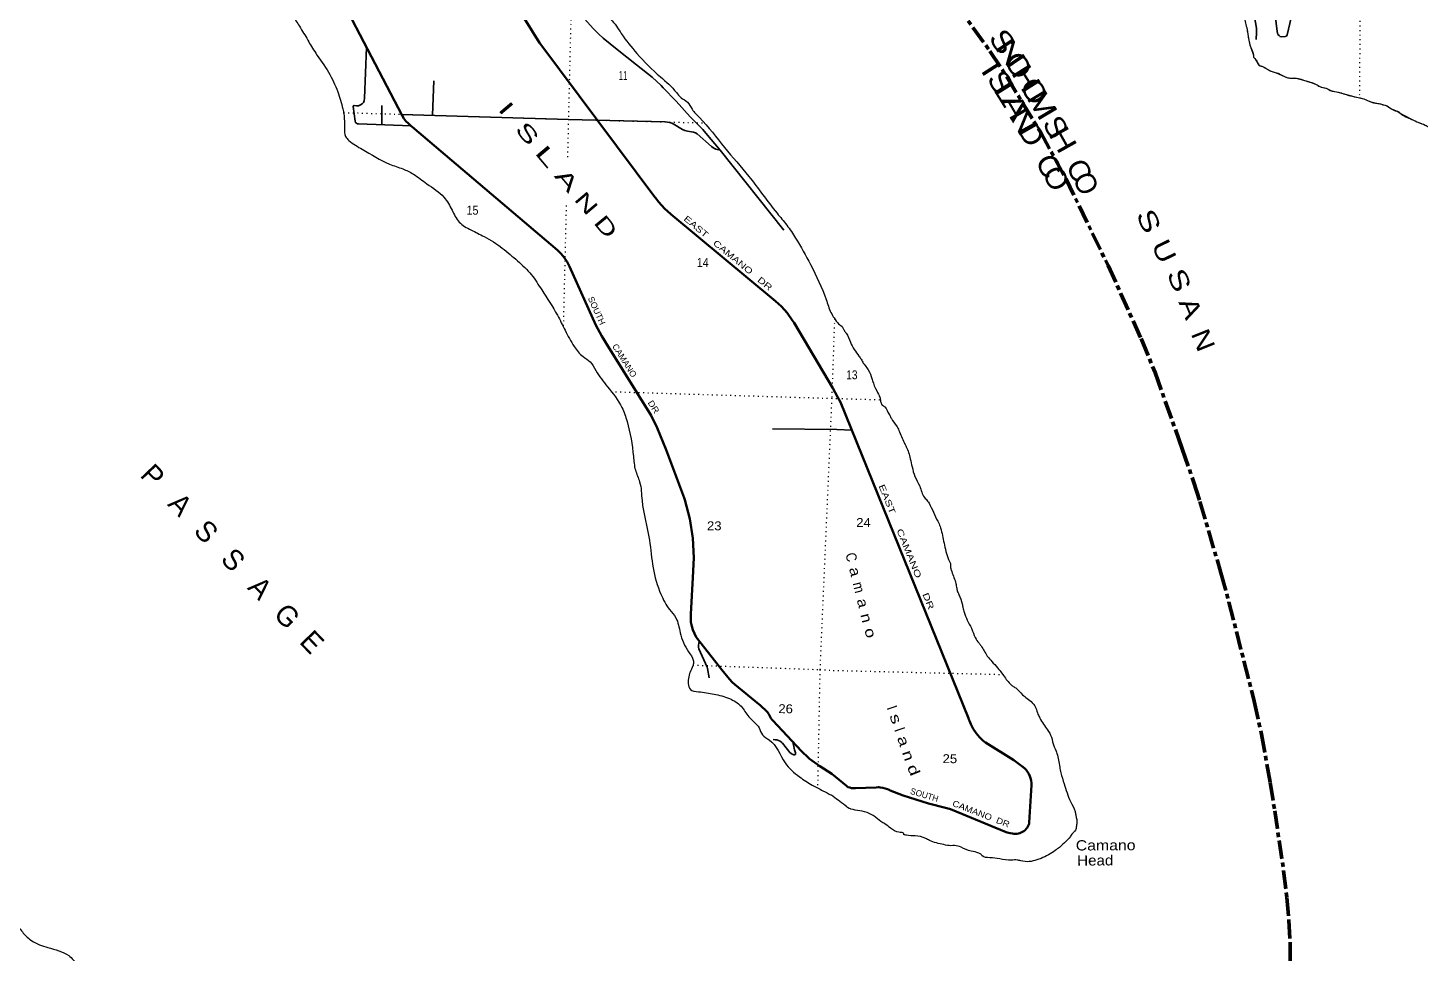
# Model space of a CAD drawing. Header units: feet. Extents: x -493433 to -244333, y 184684 to 373072.
# Drawn here: x -354505 to -327211, y 204513 to 222655 of the extents above; entities that cross this region are included whole.
import ezdxf
from ezdxf.enums import TextEntityAlignment as Align

# ---------------------------------------------------------------- set-up
doc = ezdxf.new("R2010")
doc.units = ezdxf.units.FT
doc.header["$LTSCALE"] = 60
for name, pattern in [('DOT_DASHED', [7.7, 5, -1.2, 0.3, -1.2]), ('DOTTED', [1.5, 0.3, -1.2]), ('LONG_DASH_SHORT_DASH', [9.9, 6, -1.2, 1.5, -1.2])]:
    doc.linetypes.add(name, pattern=pattern)
for name, color, linetype, lineweight in [('11', 7, 'LONG_DASH_SHORT_DASH', 60), ('12', 7, 'LONG_DASH_SHORT_DASH', 13), ('26', 7, 'Continuous', 40), ('27', 7, 'Continuous', 13), ('29', 7, 'Continuous', 25), ('39', 7, 'Continuous', 13), ('41', 7, 'Continuous', 13), ('44', 7, 'DOT_DASHED', 13), ('7', 7, 'DOTTED', 13)]:
    doc.layers.add(name, color=color, linetype=linetype, lineweight=lineweight)
doc.layers.add('42', color=7, linetype='Continuous')

msp = doc.modelspace()

# ---------------------------------------------------------------- linework, layer by layer
at = {"layer": '11'}
msp.add_lwpolyline([(-336326.36, 223146), (-335644.19, 222195.9), (-335314.53, 221695.24), (-334650.07, 220601.8), (-334159.39, 219698.08), (-333327.57, 217993.99), (-332682.29, 216563.05), (-332408.4, 215896.99), (-331941.35, 214587.37), (-331873.99, 214403.35), (-331649.08, 213739.34), (-331530.37, 213367.85), (-331117.79, 211972.59), (-330959.66, 211393.25), (-330463.77, 209454.32), (-330321.43, 208804.55), (-330152.83, 207860.14), (-330062.11, 207306.74), (-329889.01, 206130.04), (-329824.67, 205603.03), (-329782.5, 205161.23), (-329762.13, 204724.95), (-329761.85, 204056.49)], dxfattribs=at)
at = {"layer": '26'}
for points in [[(-338634.71, 215422.52), (-338728, 215591.95), (-339485, 216869.95), (-339519.95, 216925.93), (-339619.16, 217064.43), (-339732.31, 217191.8), (-339848.49, 217298.66), (-341902.22, 219002.54), (-342025.72, 219113.38), (-342136.96, 219236.52), (-342199.65, 219319.04), (-342213, 219336.95), (-344452, 222328.95), (-344476.32, 222362.46), (-344776.56, 222841.24), (-344925.14, 223079.77), (-345097.84, 223301.45), (-345122.77, 223329.8), (-352358.18, 231518.09), (-352385.49, 231549.02), (-352530.83, 231694.11), (-352581, 231739.95), (-353244.88, 232305.26)], [(-338746.57, 208030.16), (-338982, 208178.95), (-339183, 208324.95), (-339211.28, 208350.02), (-339331.32, 208467.46), (-339339.11, 208475.98), (-339897.84, 209075.03), (-339918.03, 209095.56), (-339937.24, 209119.53), (-339953.84, 209145.38), (-339967.65, 209172.82), (-339981.72, 209198.39), (-340007.05, 209236.28), (-340036.19, 209271.32), (-340043.84, 209278.77), (-340068.95, 209303.22), (-340093.84, 209325.16), (-340126.92, 209354.32), (-340151.77, 209376.21), (-340176.92, 209396.75), (-340642.96, 209777.27), (-340647.42, 209780.92), (-340700.19, 209829.35), (-340747.62, 209883.03), (-340904, 210069.95), (-341379.11, 210674.99), (-341402.43, 210710.66), (-341439.5, 210778.83), (-341469.24, 210850.51), (-341491.32, 210924.9), (-341505.51, 211001.2), (-341511.65, 211078.56), (-341509.66, 211156.13), (-341472.09, 211876.84), (-341450.68, 212261.63), (-341469.61, 212646.55), (-341528.67, 213027.39), (-341627.22, 213399.96), (-341641.02, 213442.03), (-341993, 214378.95), (-342169, 214812.95), (-342288, 215054.95), (-343127, 216405.95), (-343255, 216609.95), (-343371, 216826.95), (-343888.31, 217978.43), (-343934.14, 218066.67), (-343988.94, 218149.62), (-344052.12, 218226.4), (-344122.97, 218296.15), (-344123.98, 218297.04), (-346972.7, 220716.65), (-346994.61, 220732.63), (-347045.93, 220776.15), (-347092.42, 220824.81), (-347133.57, 220878.05), (-347168.93, 220935.3), (-348976.03, 224405.47)], [(-334992.58, 208158.47), (-335175.86, 208296.35), (-335730.19, 208640.21), (-335759.25, 208659.67), (-335780.19, 208677.74), (-335850.94, 208747.31), (-335915.51, 208825.68), (-335971.54, 208910.37), (-336018.4, 209000.46), (-336045.75, 209069.94), (-336055.44, 209094.58), (-336065.7, 209119.94), (-338573.45, 215318.23), (-338634.71, 215422.52)], [(-338746.57, 208030.16), (-338460.04, 207792.7), (-338427.99, 207770.72), (-338392.92, 207759.03), (-338356.81, 207751.06), (-338331.83, 207748.24), (-338298.19, 207745.94), (-338281.83, 207746.64), (-337873.71, 207764.03), (-337835.77, 207765.64), (-337823.71, 207765.17), (-337797.76, 207764.15), (-337747.3, 207756.82), (-337697.88, 207744.27), (-337651.81, 207727.27), (-337618.48, 207712.11), (-337601.81, 207704.55), (-337599.44, 207703.47), (-337344.89, 207603.7), (-336849.54, 207444.33), (-336518.45, 207363.15), (-336492.85, 207356.87), (-336468.45, 207350.48), (-336439.37, 207342.87), (-336387.06, 207323.14), (-336385.2, 207322.32), (-335358.44, 206898.74), (-335304.5, 206878.98), (-335248.79, 206864.96), (-335212.22, 206859.05), (-335203.66, 206857.2), (-335174.4, 206852.93), (-335144.86, 206851.75), (-335115.36, 206853.66), (-335086.22, 206858.64), (-335057.76, 206866.64), (-335030.29, 206877.57), (-335004.11, 206891.32), (-334979.52, 206907.72), (-334956.77, 206926.61), (-334936.13, 206947.77), (-334917.8, 206970.97), (-334902.01, 206995.96), (-334888.91, 207022.47), (-334887.9, 207025.2), (-334878.65, 207050.24), (-334876.98, 207075.2), (-334828.19, 207805.14), (-334829.7, 207848.26), (-334836.07, 207895.05), (-334847.29, 207940.92), (-334863.25, 207985.37), (-334883.77, 208027.9), (-334908.62, 208068.06), (-334937.53, 208105.39), (-334970.18, 208139.51), (-334992.58, 208158.47)], [(-334978.3, 208147.73), (-334992.58, 208158.47), (-335006.22, 208170.02)]]:
    msp.add_lwpolyline(points, dxfattribs=at)
at = {"layer": '29'}
for p, q in [((-347865.71, 222271.4), (-347905.32, 221278.2)), ((-346546, 221616.95), (-346570, 220941.95)), ((-347568, 221132.95), (-347568, 220753.95)), ((-348023.53, 220770.05), (-346992.81, 220730.52)), ((-340930.96, 220253.9), (-339685, 218688.95)), ((-339906, 214791.95), (-338643.77, 214777.33)), ((-338350.09, 214766.16), (-338643.77, 214777.33))]:
    msp.add_line(p, q, dxfattribs=at)
for points in [[(-340930.96, 220253.9), (-341214.13, 220589.41), (-341272.46, 220658.37), (-341522.72, 220913), (-341798.42, 221214.31), (-342048.68, 221481.68), (-342091.1, 221524.11), (-342269.25, 221689.62), (-342570.41, 221931.52), (-342952.16, 222228.59), (-343227.87, 222453.51), (-343320.12, 222535.21), (-343422.98, 222644.48), (-343694.45, 222945.79), (-343856.44, 223133.81)], [(-330505.41, 223129.95), (-330417.47, 222645.91), (-330419.65, 222560.66), (-330426.11, 222425.89)], [(-329741.52, 222852.36), (-329816.96, 222520.16), (-329833.25, 222494.55), (-329854.39, 222481.96), (-329924.52, 222479.2), (-329956.62, 222482.9), (-329977.56, 222501.53), (-329998.51, 222527.15), (-330014.74, 222583.52), (-330050.88, 222908.3)], [(-348023.53, 220770.05), (-348045.35, 220774.01), (-348064.44, 220782.49), (-348079.28, 220797.35), (-348090.42, 220822.28), (-348126.47, 221115.1), (-348122.23, 221127.83), (-348115.34, 221130.49), (-348107.38, 221129.96), (-348062.85, 221123.59), (-348043.23, 221124.12), (-348026.26, 221127.3), (-347984.38, 221142.69), (-347952.03, 221163.38), (-347927.11, 221189.37), (-347918.1, 221203.69), (-347910.15, 221223.32), (-347905.32, 221278.2)], [(-347180.73, 220957.55), (-343909, 220859.95), (-342010.09, 220809.85)], [(-342010.09, 220809.85), (-341919.3, 220798.41), (-341879.01, 220785.68), (-341855.68, 220772.95), (-341673.29, 220660.49), (-341624.51, 220639.27), (-341571.49, 220626.54), (-341454.84, 220607.44), (-341416.67, 220596.83), (-341382.73, 220575.61), (-341104.9, 220329.47), (-341056.13, 220293.4), (-341015.83, 220274.3), (-340930.96, 220253.9)], [(-341344.55, 210632.29), (-341358.02, 210552.77), (-341359.61, 210532.08), (-341358.55, 210510.86), (-341349.54, 210482.74), (-341218.05, 210194.16), (-341190.48, 210119.89), (-341184.11, 210093.36), (-341152.3, 209911.94)], [(-339506.4, 208656.41), (-339478.38, 208501.36), (-339455.05, 208437.7), (-339453.99, 208420.73), (-339456.11, 208414.36), (-339463.53, 208405.87), (-339474.13, 208401.63), (-339488.98, 208401.63), (-339504.89, 208405.87), (-339534.58, 208423.91), (-339572.76, 208453.62), (-339587.6, 208470.59), (-339640.63, 208537.43), (-339708.49, 208627.62), (-339727.58, 208645.66), (-339759.4, 208667.94), (-339791.21, 208683.85), (-339819.84, 208693.4), (-339858.02, 208697.64), (-339896.19, 208700.83)]]:
    msp.add_lwpolyline(points, dxfattribs=at)
at = {"layer": '39'}
for points in [[(-359330, 232399.95), (-359163, 232184.95), (-358882, 231807.95), (-358368, 230837.95), (-358008, 230346.95), (-357852, 230093.95), (-357483, 229687.95), (-356932, 229074.95), (-356623, 228643.95), (-356285, 228029.95), (-356111, 227529.95), (-355934, 226929.95), (-355843, 226647.95), (-355725, 226504.95), (-355536, 226443.95), (-355309, 226394.95), (-355144, 226200.95), (-355007, 225964.95), (-354874, 225825.95), (-354659, 225751.95), (-354468, 225700.95), (-354216, 225603.95), (-353719, 225413.95), (-352903, 225256.95), (-352482, 225236.95), (-352250, 225215.95), (-351684, 225088.95), (-351379, 224993.95), (-350967, 224783.95), (-350539, 224545.95), (-349947, 224097.95), (-349736, 223858.95), (-349608, 223659.95), (-349430, 223168.95), (-349315, 222894.95), (-349181, 222684.95), (-349019, 222414.95), (-348862, 222159.95), (-348611, 221782.95), (-348431, 221399.95), (-348331, 221064.95), (-348312, 220965.95), (-348298, 220690.95), (-348276, 220525.95), (-348211, 220445.95), (-347949, 220272.95), (-347415, 219982.95), (-347155, 219888.95), (-346947, 219786.95), (-346681, 219597.95), (-346349, 219332.95), (-346189, 219079.95), (-346051, 218847.95), (-345818, 218691.95), (-345559, 218562.95), (-345204, 218335.95), (-344905, 218083.95), (-344637, 217815.95), (-344432, 217515.95), (-344124, 217019.95), (-343973, 216724.95), (-343796, 216409.95), (-343622, 216208.95), (-343482, 216106.95), (-343370, 215935.95), (-343141, 215615.95), (-342858, 215209.95), (-342759, 214937.95), (-342634, 214250.95), (-342595, 213985.95), (-342512, 213754.95), (-342465, 213388.95), (-342321, 212609.95), (-342248, 212069.95), (-342096, 211548.95), (-341927, 211251.95), (-341804, 211088.95), (-341716, 210793.95), (-341554, 210421.95), (-341461, 210254.95), (-341462, 210174.95), (-341508, 210053.95), (-341558, 209800.95), (-341518, 209684.95), (-341359, 209637.95), (-341054, 209591.95), (-340752, 209504.95), (-340525, 209353.95), (-340371, 209145.95), (-340172, 208931.95), (-340106, 208793.95), (-339972, 208694.95), (-339660, 208244.95), (-339376, 207969.95), (-339130, 207809.95), (-338918, 207697.95), (-338752.97, 207608.35)], [(-351020.64, 232269.48), (-350825, 232079.95), (-350666, 231908.95), (-350606, 231770.95), (-350573, 231656.95), (-350496, 231566.95), (-350389, 231436.95), (-350304, 231291.95), (-350167, 231011.95), (-349863, 230464.95), (-349755, 230200.95), (-349692, 229822.95), (-349630, 229492.95), (-349565, 229290.95), (-349322, 228937.95), (-349054, 228641.95), (-348695, 228386.95), (-348484, 228229.95), (-348245, 228133.95), (-348011, 228180.95), (-347825, 228230.95), (-347650, 228187.95), (-347277, 228077.95), (-347111, 227964.95), (-346879, 227713.95), (-346798, 227582.95), (-346631, 227394.95), (-346557, 227238.95), (-346477, 227025.95), (-346351, 226868.95), (-346177, 226744.95), (-346003, 226631.95), (-345919, 226468.95), (-345625, 226043.95), (-345465, 225814.95), (-345309, 225699.95), (-345117, 225481.95), (-344877, 225021.95), (-344645, 224661.95), (-344548, 224549.95), (-344429, 224533.95), (-344335, 224493.95), (-344247, 224399.95), (-344065, 224164.95), (-344005, 224022.95), (-343691, 223439.95), (-343606, 223272.95), (-343479, 223042.95), (-343401, 222987.95), (-343260, 222939.95), (-343081, 222823.95), (-342871, 222542.95), (-342568, 222152.95), (-342105, 221694.95), (-341791, 221385.95), (-341700, 221282.95), (-341574, 221196.95), (-341483, 221057.95), (-341339, 220894.95), (-340848.47, 220308.97), (-340371.03, 219742.86), (-340101.62, 219388.2), (-339818.57, 219019.89), (-339627, 218786.95), (-339454, 218533.95), (-339163, 218013.95), (-338856, 217328.95), (-338761, 217071.95), (-338698, 216965.95), (-338613.28, 216849.25)], [(-330618.88, 223730.6), (-330658.54, 223618.01), (-330697.33, 223412.54), (-330716.45, 223170.49), (-330701.85, 223049.17), (-330665.22, 222917.5), (-330642.81, 222775.89), (-330612.03, 222660.43), (-330570.82, 222411.59), (-330538.15, 222286.03), (-330528.45, 222255.62), (-330479.86, 222115.73), (-330476.27, 222079.34), (-330450.43, 222052.79), (-330405.03, 221979.55), (-330365.51, 221918.5), (-330301.3, 221899.56), (-330239.29, 221866.51), (-330161.34, 221819.14), (-330099.25, 221792.14), (-330047.03, 221781.42), (-329846.82, 221688.15), (-329768.5, 221671.05), (-329643.67, 221669.55), (-329447.03, 221612.67), (-329418.95, 221604.25), (-329250.52, 221545.69), (-329180.56, 221504.47), (-329062.14, 221472.76), (-328972.07, 221429.27), (-328811.45, 221390.99), (-328610.84, 221330.02), (-328313.69, 221259.81), (-328205.52, 221214.09), (-328042.93, 221171.75), (-327988.65, 221165.04), (-327944.56, 221148.35), (-327896.33, 221139.69), (-327824.3, 221102.48), (-327780.41, 221069.64), (-327668.21, 221023.87), (-327656.16, 221021.71), (-327604.28, 220982.72), (-327374.23, 220860.82), (-327246.13, 220798.71), (-327109.83, 220748.61), (-327043.85, 220709.45), (-326905.89, 220631.06), (-326781.74, 220575.05), (-326723.83, 220535.99), (-326609.95, 220463.95), (-326492.26, 220373.7), (-326420.28, 220332.45), (-326312.3, 220272.59), (-326205.56, 220111.8), (-326187.72, 220089.38), (-326158.02, 220048.65), (-326117.04, 219943.16), (-326071.69, 219865.89), (-326066, 219837.56), (-326046.65, 219774.74), (-326007.41, 219691.48), (-325983.05, 219545.82), (-325979.46, 219511.46), (-325996.59, 219428.89), (-325999.38, 219366.33), (-325999.94, 219321.92), (-325980.74, 219246.98), (-325947.23, 219188.03), (-325895.47, 219140.97), (-325874.03, 219084.18), (-325864.08, 219073.96), (-325714.07, 218831.9), (-325629.05, 218705.69), (-325556.31, 218563.49), (-325483.03, 218465.7), (-325388.45, 218299), (-325336.89, 218235.79), (-325248.05, 218093.38), (-325214.72, 218020.3), (-325158.4, 217854.06), (-325163.06, 217642.13), (-325152.79, 217496.65), (-325184.76, 217194.19), (-325184.98, 217176.02), (-325193.66, 217125.65), (-325199.73, 217123.71), (-325220.79, 217049.26), (-325223.69, 216978.64), (-325232.47, 216920.2), (-325244.08, 216635.67), (-325239.51, 216516.5), (-325245.18, 216385.33), (-325234.61, 216264.07), (-325216.47, 216104.36), (-325168.55, 215909.97), (-325119.93, 215772.1)], [(-369321, 221857.95), (-369170, 221831.95), (-368891, 221716.95), (-368507, 221709.95), (-367931, 221786.95), (-367547, 221903.95), (-367226, 222078.95), (-367067, 222213.95), (-366991, 222287.95), (-366940, 222335.95), (-366883, 222340.95), (-366891, 222272.95), (-366901, 222100.95), (-366905, 221828.95), (-366867, 221535.95), (-366605, 220966.95), (-366119, 220247.95), (-365909, 220024.95), (-365668, 219635.95), (-365541, 219359.95), (-365425, 219190.95), (-365297, 218956.95), (-365153, 218718.95), (-365034, 218458.95), (-364976, 218264.95), (-364933, 218043.95), (-364824, 217804.95), (-364659, 217596.95), (-364415, 217366.95), (-364187, 217083.95), (-364039, 216974.95), (-363727, 216832.95), (-363497, 216688.95), (-363394, 216470.95), (-363336, 216274.95), (-363237, 216127.95), (-363109, 215948.95), (-362669, 215387.95), (-362449, 215184.95), (-362381, 215128.95), (-362254, 215098.95), (-361963, 215008.95), (-361561, 214931.95), (-361398, 214818.95), (-361302, 214601.95), (-361112, 214223.95), (-360743, 213687.95), (-360583, 213427.95), (-360055, 212455.95), (-359852, 212117.95), (-359720, 211798.95), (-359593, 211617.95), (-359357, 211218.95), (-359234, 210960.95), (-359170, 210768.95), (-359091, 210508.95), (-358953, 210299.95), (-358568, 209851.95), (-358294, 209476.95), (-358079, 208987.95), (-357957, 208610.95), (-357873, 208417.95), (-357689, 208213.95), (-357421, 207912.95), (-357155, 207652.95), (-356986, 207331.95), (-356855, 206912.95), (-356612, 206420.95), (-356369, 206068.95), (-356027, 205700.95), (-355845, 205469.95), (-355740, 205387.95), (-355556, 205300.95), (-355115, 205219.95), (-354904, 205167.95), (-354737, 205070.95), (-354594, 204907.95), (-354429, 204755.95), (-354112, 204622.95), (-353705, 204465.95), (-353537, 204281.95), (-353387, 203996.95), (-353203, 203626.95), (-352891, 203311.95), (-352399, 202961.95), (-351846, 202687.95), (-351310, 202450.95), (-350823, 202358.95), (-350289, 202351.95), (-349805, 202362.95), (-349629.95, 202350.61)], [(-338613.28, 216849.25), (-338528.2, 216775.35), (-338504.66, 216724.6), (-338463.05, 216669.59), (-338378.67, 216490.91), (-338212.93, 216216.37), (-338169.35, 216157.3), (-338128, 216082.11), (-338056.67, 215988.38), (-337972.2, 215817.79), (-337947.02, 215736.72), (-337864.93, 215535.87), (-337802.03, 215411.97), (-337788.94, 215331.06), (-337761.55, 215266.12), (-337705.72, 215221.04), (-337616.98, 215070.57), (-337609.07, 215058.36), (-337577.63, 214995.4), (-337474.72, 214850.83), (-337429.51, 214761.45), (-337327.76, 214522.01), (-337286.46, 214442.77), (-337206.81, 214207.62), (-337170.54, 214047.71), (-337116.49, 213859.3), (-337022.2, 213668.39), (-336928.28, 213447.21), (-336866.72, 213377.83), (-336839.05, 213335.1), (-336668.26, 212981.77), (-336652.5, 212953.32), (-336613.51, 212849.9), (-336544.7, 212552.3), (-336454.02, 212232.23), (-336417.1, 212124.79), (-336417.57, 212086.43), (-336404.23, 212025.71), (-336320.59, 211788.5), (-336299.69, 211687.31), (-336284.51, 211612.44), (-336253.12, 211545.43), (-336188.95, 211360.94), (-336173.75, 211288.09), (-336152.7, 211199), (-336009.61, 210884.37), (-336001.76, 210868.13), (-335933.35, 210701.77), (-335858.25, 210587.81), (-335818.61, 210536.86), (-335696.23, 210337.55), (-335606.94, 210231.5), (-335392.61, 209978.59), (-335325.36, 209880.88), (-335245.92, 209793.12), (-335204.11, 209754.26), (-335140.18, 209713.12), (-335004.91, 209580.27), (-334915.22, 209506.52), (-334815.58, 209422.55), (-334773.94, 209371.58), (-334746.4, 209318.76), (-334703.61, 209197.11), (-334664.3, 209119.93), (-334650.53, 209093.52), (-334494.37, 208859.49), (-334427.77, 208709.29), (-334412.54, 208638.45), (-334348.11, 208476.18), (-334330.56, 208429.54), (-334277.52, 208160.39), (-334256.76, 208049.12), (-334188.95, 207834.31), (-334066.44, 207483.59), (-333976.19, 207292.74), (-333962.9, 207227.99), (-333961.01, 207217.87), (-333943.03, 207044.04), (-333947.31, 207023.9), (-333962.46, 206939.3), (-333980.97, 206907.22), (-334025.84, 206861.32), (-334075.03, 206791.26), (-334150.54, 206709.4), (-334282.92, 206587.84), (-334366.26, 206524.25), (-334641.97, 206372.11), (-334726.93, 206340.84), (-334874.31, 206308.29), (-335039.24, 206322.38), (-335077.37, 206332.94), (-335105.48, 206339.33), (-335224.3, 206336.71), (-335453.55, 206359.65), (-335648.55, 206384.2), (-335795.09, 206420.28), (-335810.91, 206442.68)], [(-335810.91, 206442.68), (-335862.86, 206475.6), (-336013.42, 206511.73), (-336211.8, 206588.8), (-336342.25, 206622.67), (-336408.74, 206619.43), (-336549.41, 206641.3), (-336832.29, 206723.43), (-336904.29, 206762.65), (-337113.05, 206813.61), (-337280.05, 206823.68), (-337310.14, 206832.12), (-337328.22, 206836.37), (-337334.28, 206834.43), (-337334.06, 206852.59), (-337382.04, 206879.41), (-337430.33, 206882), (-337592.4, 206964.7), (-337706.15, 207046.82), (-337784.07, 207096.2), (-337913.7, 207196.67), (-338009.66, 207252.34), (-338196.28, 207303.01), (-338371.03, 207337.41), (-338379.06, 207339.53), (-338484.96, 207405.4), (-338752.97, 207608.35)]]:
    msp.add_spline(points, degree=3, dxfattribs=at)
at = {"layer": '44'}
msp.add_lwpolyline([(-330611.69, 222658.81), (-330577.23, 222442.66), (-330549.29, 222324.53), (-330494.27, 222157.21), (-330479.2, 222113.36), (-330476.33, 222079.47), (-330449.7, 222051.63), (-330365.46, 221918.44), (-330351.93, 221909.16), (-330301.21, 221899.51), (-330140.15, 221808.33), (-330095.32, 221790.89), (-330030.71, 221775.6), (-329873, 221697.9), (-329806.07, 221677.31), (-329751.3, 221669.92), (-329668.1, 221673.46), (-329640.45, 221668.66), (-329383.27, 221593.04), (-329247.73, 221544.58), (-329167.49, 221499.63), (-329053.53, 221469.17), (-328963.29, 221426.76), (-328796.49, 221386.62), (-328511.29, 221305.55), (-328317.37, 221260.87), (-328197.78, 221211.58), (-328095.04, 221183.29), (-327969.71, 221158.42), (-327865.39, 221126.31), (-327772.64, 221065.28), (-327645.63, 221015.47), (-327584.48, 220971.94), (-327278.16, 220813.78), (-327187.15, 220777.74)], dxfattribs=at)
at = {"layer": '7'}
for p, q in [((-328364.3, 225759.37), (-328404.01, 221282.53)), ((-343951.25, 219169.13), (-344010.49, 216798.4)), ((-343074.11, 215521.98), (-338635.24, 215387.57)), ((-338635.24, 215387.57), (-337793.52, 215363.56)), ((-338715.89, 210057.82), (-335390.83, 209976.41))]:
    msp.add_line(p, q, dxfattribs=at)
for points in [[(-343840.12, 223718.58), (-343909, 220859.95), (-343927.57, 220116.99)], [(-348316.01, 220993.83), (-343909, 220859.95), (-341252.17, 220791.19)], [(-338692.01, 216957.39), (-338747, 215390.95), (-338979, 210072.95), (-339024.23, 207754.27)], [(-341466.02, 210162.28), (-338979, 210072.95), (-338715.89, 210057.82)]]:
    msp.add_lwpolyline(points, dxfattribs=at)

# ---------------------------------------------------------------- texts
at = {"layer": '12'}
for s, rotation, width, p in [('S', 305.553, 1.25, (-335689.13, 222452.76)), ('N', 304.059, 1.45, (-335567.45, 222280.26)), ('I', 302.645, 1.35, (-335841.46, 221825.77)), ('O', 303.63, 1.2, (-335395.15, 222018.96)), ('H', 302.255, 1.35, (-335243.15, 221778.32)), ('S', 302.06, 1.15, (-335717.8, 221659.75)), ('O', 301.85, 1.2, (-335079.83, 221521.96)), ('L', 301.972, 1.6, (-335598.01, 221459.7)), ('M', 300.957, 1.25, (-334936.08, 221280.97)), ('A', 300.255, 1.5, (-335461.02, 221244.24)), ('N', 299.753, 1.35, (-335290.77, 220949.55)), ('I', 300.647, 1.3, (-334738.85, 220962)), ('D', 298.958, 1.15, (-335119.15, 220667.64)), ('S', 299.251, 1.1, (-334626.73, 220787.01)), ('H', 299.251, 1.25, (-334507.8, 220575.71)), ('C', 297.641, 1.15, (-334766.96, 220049.21)), ('C', 295.861, 1.1, (-334164.69, 219962.78)), ('O', 297.414, 1.1, (-334632.47, 219816.3))]:
    msp.add_text(s, height=403, rotation=rotation, dxfattribs=dict(at, width=width)).set_placement(p)
msp.add_text('O', height=403, rotation=295.532, dxfattribs=at).set_placement((-334033.5, 219707.91))
at = {"layer": '27'}
for s, height, rotation, width, p in [('EAST   CAMANO   DR', 120, 320.319, 1.35, (-341659.79, 218892.36)), ('SOUTH', 120, 294.192, 1.05, (-343530.07, 217354.05)), ('CAMANO', 120, 302.106, 1.05, (-343055.95, 216413.39)), ('DR', 120, 301.841, 1.15, (-342359.22, 215305.51)), ('EAST     CAMANO     DR', 120.9, 292.028, 1.45, (-337830.59, 213675.75)), ('CAMANO  DR', 120.9, 338.754, 1.15, (-336393.75, 207403.91))]:
    msp.add_text(s, height=height, rotation=rotation, dxfattribs=dict(at, width=width)).set_placement(p)
msp.add_text('SOUTH', height=120.9, rotation=343.139, dxfattribs=at).set_placement((-337218.06, 207639.7))
at = {"layer": '41'}
for s, rotation, width, p in [('S', 294.056, 1.4, (-332788.1, 219001.07)), ('U', 295.698, 1.25, (-332489.34, 218393.75)), ('S', 293.138, 1.35, (-332186.13, 217838.18)), ('A', 292.062, 1.25, (-331952.02, 217278.57)), ('N', 291.715, 1.2, (-331709.87, 216660.38))]:
    msp.add_text(s, height=362.7, rotation=rotation, dxfattribs=dict(at, width=width)).set_placement(p)
for s, p in [('P', (-352323.64, 213868.64)), ('A', (-351781.48, 213301.97)), ('S', (-351274.16, 212771.71)), ('S', (-350745.06, 212218.7)), ('A', (-350215.97, 211665.69)), ('G', (-349708.64, 211135.44)), ('E', (-349201.32, 210605.18))]:
    msp.add_text(s, height=400, rotation=313.734, dxfattribs=at).set_placement(p)
at = {"layer": '42'}
for s, rotation, width, p in [('I', 310.15, 1.7, (-345241.85, 220980.52)), ('S', 310.15, 1.65, (-344827.55, 220489.41)), ('L', 310.15, 1.9, (-344446.77, 220038.01)), ('A', 310.15, 1.7, (-344053.04, 219571.27)), ('N', 310.15, 1.5, (-343670.73, 219118.08)), ('D', 309.52, 1.5, (-343289.02, 218661.88))]:
    msp.add_text(s, height=300, rotation=rotation, dxfattribs=dict(at, width=width)).set_placement(p, align=Align.CENTER)
for s, rotation, width, p in [('C', 283.924, 0.9, (-338479.38, 212337.86)), ('a', 283.924, 1.2, (-338409.32, 212055.26)), ('m', 283.923, 0.95, (-338336.97, 211763.43)), ('a', 283.923, 1.2, (-338256.99, 211440.8)), ('n', 283.923, 1.2, (-338184.64, 211148.97)), ('o', 287.147, 1.3, (-338112.29, 210857.14)), ('I', 288.858, 0.95, (-337670.58, 209327.67)), ('s', 288.858, 1.45, (-337616.48, 209169.28)), ('a', 288.858, 1.35, (-337468.27, 208735.36)), ('n', 288.858, 1.35, (-337371.09, 208450.84)), ('d', 292.239, 1.45, (-337273.92, 208166.33)), ('Camano', 0.278, 1.15, (-333961.76, 206525.78)), ('Head', 0.278, 1.1, (-333934.41, 206230.35))]:
    msp.add_text(s, height=201.5, rotation=rotation, dxfattribs=dict(at, width=width)).set_placement(p)
msp.add_text('l', height=201.5, rotation=288.858, dxfattribs=at).set_placement((-337522.37, 208893.77))
at = {"layer": '7'}
for s, width, p in [('11', 0.65, (-342922, 221634.95)), ('15', 0.9, (-345907.03, 218993.24)), ('14', 0.9, (-341393.05, 217968.18)), ('23', 1.1, (-341193.63, 212806)), ('26', 1.1, (-339794.18, 209219.61))]:
    msp.add_text(s, height=175, rotation=359.201, dxfattribs=dict(at, width=width)).set_placement(p)
for s, width, p in [('13', 0.85, (-338462.27, 215764.55)), ('24', 1.1, (-338266.42, 212868.67)), ('25', 1.1, (-336573.66, 208238.06))]:
    msp.add_text(s, height=175, dxfattribs=dict(at, width=width)).set_placement(p)

doc.saveas('drawing.dxf')
